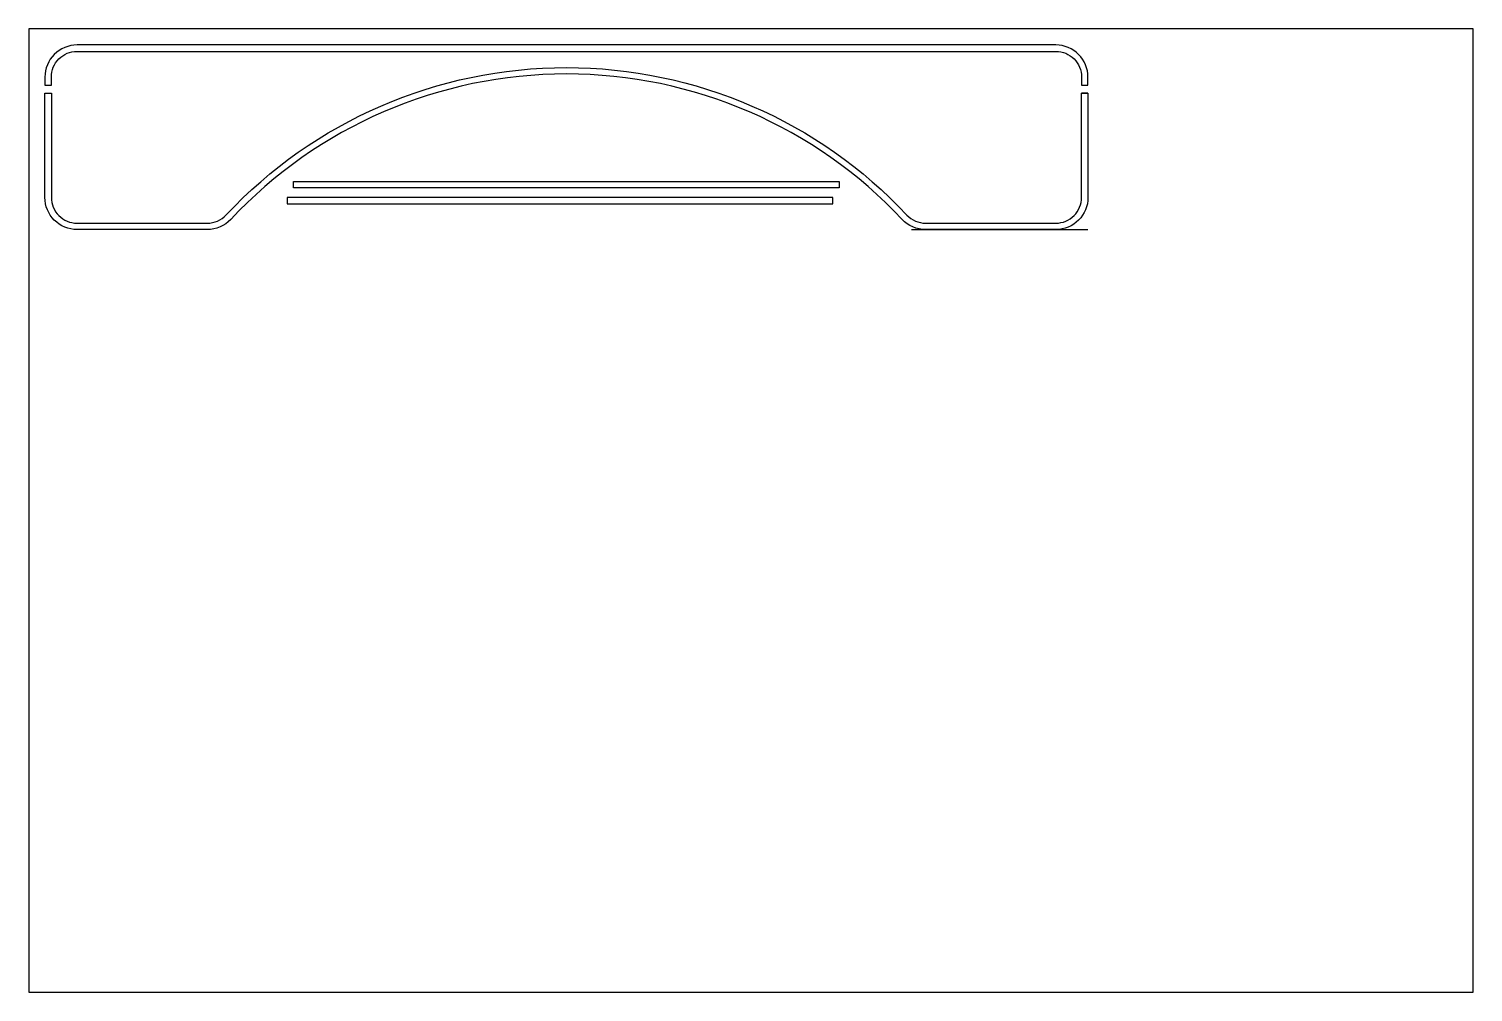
# Model space of a CAD drawing. Header units: millimetres. Extents: x -335 to 274679, y -365 to 235.
# Drawn here: x -335 to 565, y -365 to 235 of the extents above; entities outside this region: 2.
import ezdxf

# ---------------------------------------------------------------- set-up
doc = ezdxf.new("R2010")
doc.units = ezdxf.units.MM
doc.layers.get('0').update_dxf_attribs({"linetype": 'CONTINUOUS'})

msp = doc.modelspace()

# ---------------------------------------------------------------- linework, layer by layer
for p, q in [((274675, 200), (274679, 200)), ((325, 195), (321, 195)), ((215, 110), (325, 110)), ((274675, -140), (274679, -140))]:
    msp.add_line(p, q)
for points in [[(565, 235), (-335, 235), (-335, -365), (565, -365)], [(170, 136), (-170, 136), (-170, 140), (170, 140)], [(166, 130), (-174, 130), (-174, 126), (166, 126)]]:
    msp.add_lwpolyline(points, close=True)
for points in [[(305, 221, -0.414214), (321, 205), (321, 200), (325, 200), (325, 205, 0.414214), (305, 225), (-305, 225, 0.414214), (-325, 205), (-325, 200), (-321, 200), (-321, 205, -0.414214), (-305, 221)], [(321, 195), (325, 195), (325, 130, -0.414214), (305, 110), (223.83, 110, -0.207211), (209.25, 116.32, 0.433013), (-209.25, 116.32, -0.207211), (-223.83, 110), (-305, 110, -0.414214), (-325, 130), (-325, 195), (-321, 195), (-321, 130, 0.414214), (-305, 114), (-223.83, 114, 0.207211), (-212.17, 119.05, -0.433013), (212.17, 119.05, 0.207211), (223.83, 114), (305, 114, 0.414214), (321, 130)]]:
    msp.add_lwpolyline(points, format="xyb", close=True)

doc.saveas('drawing.dxf')
